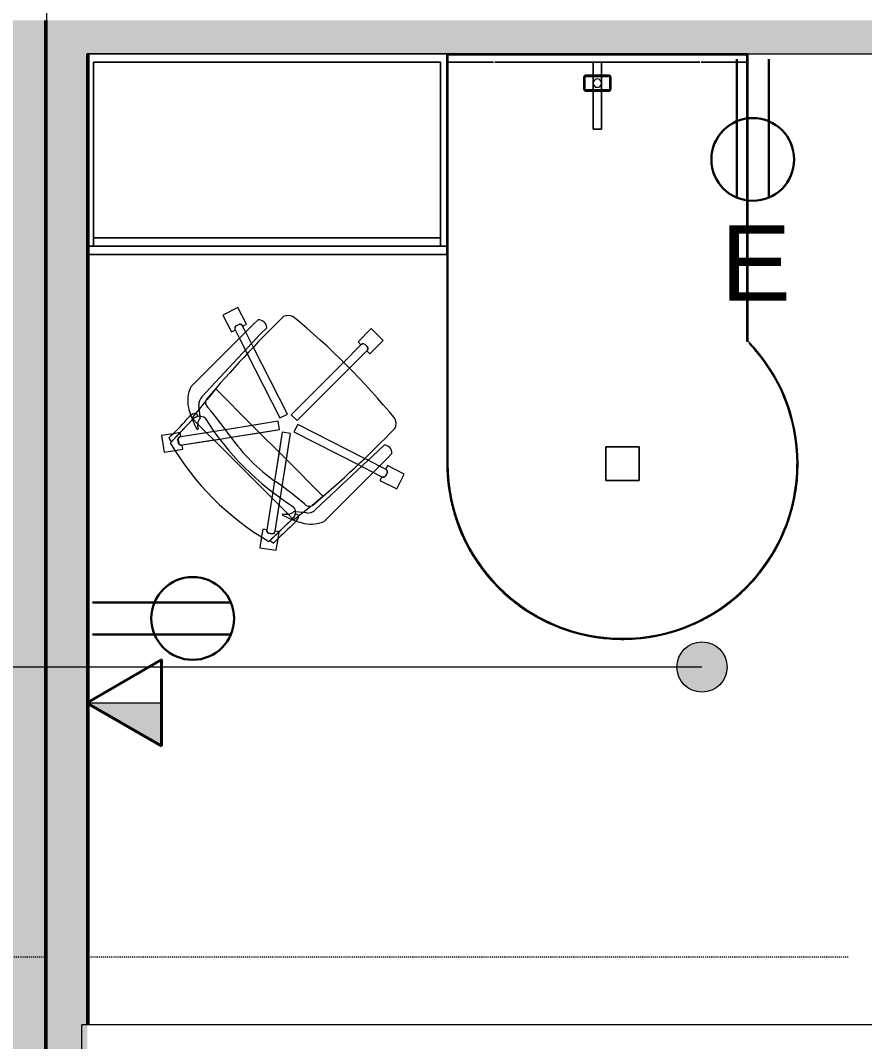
# Model space of a CAD drawing. Header units: inches. Extents: x 416 to 2283, y -56 to 1824.
# Drawn here: x 1642.8 to 1743.8, y 471.9 to 594 of the extents above; entities that cross this region are included whole.
import ezdxf

# ---------------------------------------------------------------- set-up
doc = ezdxf.new("R2010")
doc.units = ezdxf.units.IN
doc.header["$MEASUREMENT"] = 0
doc.linetypes.add('Dash 1_8_', pattern=[0.25, 0.125, -0.125])
for name, color, linetype, lineweight in [('A-ANNO-NOTE', 131, 'Continuous', 13), ('A-AREA-IDEN', 2, 'Continuous', 9), ('A-DETL-GENF', 92, 'Continuous', 9), ('A-DETL-THIN', 151, 'Continuous', 9), ('A-WALL', 113, 'Continuous', 9), ('A-WALL-PATT', 111, 'Continuous', 13), ('I-FURN', 30, 'Continuous', 9), ('I-FURN-PNLS', 30, 'Continuous', 9), ('I-WALL', 2, 'Continuous', 13), ('Orbis - Background_dwg', 8, 'Continuous', 9), ('Orbis_AR$0$A-Wall-Exst', 7, 'Continuous', 9)]:
    doc.layers.add(name, color=color, linetype=linetype, lineweight=lineweight)
doc.styles.add('Swis721 Lt BT', font='swissl.ttf', dxfattribs={"height": 9})

# ---------------------------------------------------------------- blocks, each defined once
blk = doc.blocks.new('Zira Wksta 12 - Type 1-7422100-Level XX  POWER _ SIGNAL')
at = {"layer": 'I-FURN', "linetype": 'Dash 1_8_'}
for p, q in [((-108, 83.87), (-108, 114)), ((-108, -12), (-108, 79))]:
    blk.add_line(p, q, dxfattribs=at)
at = {"layer": 'I-FURN'}
for p, q in [((-45.63, 70.11), (-47.61, 69.8)), ((-45.63, 70.11), (-47.61, 69.8)), ((-47.61, 69.8), (-47.4, 68.47)), ((-47.61, 69.8), (-47.4, 68.47)), ((-45.42, 68.73), (-45.63, 70.11)), ((-45.42, 68.73), (-45.63, 70.11)), ((-47.4, 68.47), (-47.26, 67.58)), ((-47.4, 68.47), (-47.26, 67.58)), ((-43.65, 66.33), (-46.5, 69.06)), ((-46.39, 68.96), (-43.65, 66.33)), ((-45.28, 67.89), (-45.42, 68.73)), ((-45.28, 67.89), (-45.42, 68.73)), ((-47.26, 67.58), (-46.78, 67.65)), ((-47.26, 67.58), (-46.78, 67.65)), ((-46.76, 67.66), (-46.16, 63.85)), ((-46.76, 67.66), (-46.05, 63.13)), ((-46.58, 68.07), (-46.08, 68.15)), ((-46.58, 68.07), (-46.08, 68.15)), ((-46.08, 68.14), (-46.57, 68.06)), ((-46.08, 68.14), (-46.57, 68.06)), ((-45.29, 64.73), (-45.78, 67.81)), ((-45.14, 63.78), (-45.78, 67.81)), ((-45.76, 67.81), (-45.28, 67.89)), ((-45.76, 67.81), (-45.28, 67.89)), ((-43.69, 66.33), (-44.22, 65.8)), ((-43.57, 66.44), (-43.63, 66.39)), ((-43.41, 66.37), (-43.54, 66.47)), ((-43.17, 66.17), (-43.4, 66.36)), ((-43.01, 66.04), (-43.17, 66.17)), ((-42.47, 65.6), (-42.97, 66.01)), ((-32.37, 59.15), (-39.82, 66.6)), ((-45.29, 64.73), (-46.16, 63.85)), ((-44.22, 65.8), (-45.29, 64.73)), ((-45.14, 63.78), (-45.29, 64.73)), ((-44.91, 65.86), (-44.83, 65.75)), ((-43.5, 65.5), (-43.34, 65.51)), ((-43.34, 65.75), (-42.98, 65.92)), ((-43.34, 65.51), (-41.99, 65.66)), ((-41.5, 64.82), (-42.47, 65.6)), ((-41.44, 64.77), (-41.5, 64.82)), ((-41, 65.29), (-33.45, 58.24)), ((-46.16, 63.85), (-53.09, 56.92)), ((-46.16, 63.85), (-46.05, 63.13)), ((-44.93, 62.47), (-45.14, 63.78)), ((-44.93, 62.47), (-45.14, 63.78)), ((-44.42, 59.27), (-40.05, 63.64)), ((-40.11, 63.69), (-41.36, 64.7)), ((-40.05, 63.64), (-40.11, 63.69)), ((-46.05, 63.13), (-45.84, 61.8)), ((-46.05, 63.13), (-45.84, 61.8)), ((-44.42, 59.27), (-44.93, 62.47)), ((-43.93, 56.16), (-44.93, 62.47)), ((-31.23, 62.77), (-33.24, 61.75)), ((-31.23, 62.77), (-33.24, 61.75)), ((-30.32, 60.99), (-31.23, 62.77)), ((-30.32, 60.99), (-31.23, 62.77)), ((-45.84, 61.8), (-45.3, 58.39)), ((-45.84, 61.8), (-44.92, 56)), ((-33.01, 61.31), (-34.02, 60.79)), ((-33.01, 61.31), (-34.02, 60.79)), ((-33.24, 61.75), (-33.02, 61.32)), ((-33.24, 61.75), (-33.02, 61.32)), ((-32.56, 61.27), (-32.32, 60.81)), ((-32.56, 61.27), (-32.32, 60.81)), ((-32.34, 60.81), (-32.56, 61.25)), ((-32.34, 60.81), (-32.56, 61.25)), ((-35.85, 59.86), (-43.52, 55.95)), ((-35.85, 59.86), (-43.52, 55.95)), ((-35.42, 60.08), (-35.85, 59.86)), ((-35.42, 60.08), (-35.85, 59.86)), ((-34.02, 60.79), (-35.42, 60.08)), ((-34.02, 60.79), (-35.42, 60.08)), ((-34.64, 59.35), (-33.27, 60.05)), ((-34.64, 59.35), (-33.27, 60.05)), ((-33.27, 60.05), (-32.56, 60.42)), ((-33.27, 60.05), (-32.56, 60.42)), ((-32.55, 60.4), (-32.33, 59.97)), ((-32.55, 60.4), (-32.33, 59.97)), ((-32.33, 59.97), (-30.32, 60.99)), ((-32.33, 59.97), (-30.32, 60.99)), ((-45.3, 58.39), (-44.42, 59.27)), ((-43.93, 56.16), (-44.42, 59.27)), ((-43.07, 55.06), (-35.09, 59.12)), ((-43.07, 55.06), (-35.09, 59.12)), ((-35.09, 59.12), (-34.64, 59.35)), ((-35.09, 59.12), (-34.64, 59.35)), ((-31.8, 58.54), (-32.37, 59.15)), ((-59.04, 58.37), (-59.35, 56.4)), ((-59.04, 58.37), (-59.35, 56.4)), ((-57.71, 58.16), (-59.04, 58.37)), ((-57.71, 58.16), (-59.04, 58.37)), ((-56.82, 58.02), (-57.71, 58.16)), ((-56.82, 58.02), (-57.71, 58.16)), ((-56.89, 57.54), (-56.82, 58.02)), ((-56.89, 57.54), (-56.82, 58.02)), ((-53.09, 56.92), (-56.89, 57.52)), ((-52.37, 56.81), (-56.89, 57.52)), ((-47.59, 56.09), (-45.33, 58.35)), ((-45.3, 58.39), (-44.92, 56)), ((-33.45, 58.24), (-32.74, 57.53)), ((-59.35, 56.4), (-57.97, 56.18)), ((-59.35, 56.4), (-57.97, 56.18)), ((-58.3, 57.26), (-55.56, 54.41)), ((-55.56, 54.41), (-58.19, 57.16)), ((-57.97, 56.18), (-57.13, 56.04)), ((-57.97, 56.18), (-57.13, 56.04)), ((-57.39, 56.84), (-57.31, 57.35)), ((-57.39, 56.84), (-57.31, 57.35)), ((-57.3, 57.34), (-57.38, 56.84)), ((-57.3, 57.34), (-57.38, 56.84)), ((-57.13, 56.04), (-57.05, 56.52)), ((-57.13, 56.04), (-57.05, 56.52)), ((-57.05, 56.54), (-53.97, 56.05)), ((-57.05, 56.54), (-53.02, 55.9)), ((-53.09, 56.92), (-53.97, 56.05)), ((-52.37, 56.81), (-53.09, 56.92)), ((-51.03, 56.6), (-52.37, 56.81)), ((-51.03, 56.6), (-52.37, 56.81)), ((-47.63, 56.06), (-51.03, 56.6)), ((-45.24, 55.68), (-51.03, 56.6)), ((-55.03, 54.98), (-55.57, 54.45)), ((-54.99, 55.59), (-55.1, 55.67)), ((-53.97, 56.05), (-55.03, 54.98)), ((-53.97, 56.05), (-53.02, 55.9)), ((-53.02, 55.9), (-51.71, 55.69)), ((-53.02, 55.9), (-51.71, 55.69)), ((-52.88, 50.81), (-48.5, 55.18)), ((-51.71, 55.69), (-48.5, 55.18)), ((-51.71, 55.69), (-45.4, 54.69)), ((-48.5, 55.18), (-47.63, 56.06)), ((-48.5, 55.18), (-45.4, 54.69)), ((-45.24, 55.68), (-47.63, 56.06)), ((-45.4, 54.69), (-45.24, 55.68)), ((-45.4, 54.69), (-45.24, 55.68)), ((-44.92, 56), (-43.93, 56.16)), ((-44.92, 56), (-43.93, 56.16)), ((-43.52, 55.95), (-43.07, 55.06)), ((-43.52, 55.95), (-43.07, 55.06)), ((-55.71, 54.31), (-55.6, 54.17)), ((-55.63, 54.39), (-55.68, 54.33)), ((-55.6, 54.17), (-55.28, 53.77)), ((-55.25, 53.73), (-54.84, 53.23)), ((-55.16, 53.74), (-54.99, 54.11)), ((-54.89, 52.75), (-54.75, 54.1)), ((-54.75, 54.1), (-54.73, 54.26)), ((-45.19, 54.28), (-49.1, 46.61)), ((-45.19, 54.28), (-49.1, 46.61)), ((-48.36, 45.86), (-44.3, 53.83)), ((-48.36, 45.86), (-44.3, 53.83)), ((-44.3, 53.83), (-45.19, 54.28)), ((-44.3, 53.83), (-45.19, 54.28)), ((-43.14, 54.61), (-43.85, 53.9)), ((-43.14, 54.61), (-43.85, 53.9)), ((-43.85, 53.9), (-37.6, 47.66)), ((-43.85, 53.9), (-37.6, 47.66)), ((-36.9, 48.37), (-43.14, 54.61)), ((-36.9, 48.37), (-43.14, 54.61)), ((-54.84, 53.23), (-54.06, 52.26)), ((-47.47, 44.21), (-54.53, 51.76)), ((-54.06, 52.26), (-54.01, 52.21)), ((-53.94, 52.12), (-52.93, 50.87)), ((-55.84, 50.59), (-48.39, 43.13)), ((-52.93, 50.87), (-52.88, 50.81)), ((-37.6, 47.66), (-35.5, 45.56)), ((-37.6, 47.66), (-35.5, 45.56)), ((-34.8, 46.27), (-36.9, 48.37)), ((-34.8, 46.27), (-36.9, 48.37)), ((-49.1, 46.61), (-49.32, 46.18)), ((-49.1, 46.61), (-49.32, 46.18)), ((-34.44, 46.62), (-34.79, 46.28)), ((-34.44, 46.62), (-34.79, 46.28)), ((-32.85, 45.03), (-34.44, 46.62)), ((-32.85, 45.03), (-34.44, 46.62)), ((-49.32, 46.18), (-50.03, 44.78)), ((-49.32, 46.18), (-50.03, 44.78)), ((-49.29, 44.04), (-48.59, 45.4)), ((-49.29, 44.04), (-48.59, 45.4)), ((-48.59, 45.4), (-48.36, 45.86)), ((-48.59, 45.4), (-48.36, 45.86)), ((-35.52, 45.55), (-35.86, 45.21)), ((-35.52, 45.55), (-35.86, 45.21)), ((-35.86, 45.21), (-34.27, 43.61)), ((-35.86, 45.21), (-34.27, 43.61)), ((-35.06, 45.47), (-34.71, 45.82)), ((-34.7, 45.82), (-35.06, 45.46)), ((-35.06, 45.47), (-34.71, 45.82)), ((-34.7, 45.82), (-35.06, 45.46)), ((-50.99, 44), (-52.01, 41.99)), ((-50.99, 44), (-52.01, 41.99)), ((-50.56, 43.78), (-50.99, 44)), ((-50.56, 43.78), (-50.99, 44)), ((-50.03, 44.78), (-50.55, 43.77)), ((-50.03, 44.78), (-50.55, 43.77)), ((-49.65, 43.32), (-49.29, 44.04)), ((-49.65, 43.32), (-49.29, 44.04)), ((-46.77, 43.5), (-47.47, 44.21)), ((-34.27, 43.61), (-32.85, 45.03)), ((-34.27, 43.61), (-32.85, 45.03)), ((-50.05, 43.09), (-50.5, 43.32)), ((-50.05, 43.09), (-50.5, 43.32)), ((-50.49, 43.32), (-50.05, 43.1)), ((-50.49, 43.32), (-50.05, 43.1)), ((-50.23, 41.09), (-49.21, 43.09)), ((-50.23, 41.09), (-49.21, 43.09)), ((-49.21, 43.09), (-49.64, 43.31)), ((-49.21, 43.09), (-49.64, 43.31)), ((-48.39, 43.13), (-47.78, 42.56)), ((-52.01, 41.99), (-50.23, 41.09)), ((-52.01, 41.99), (-50.23, 41.09)), ((-51, 17), (-51, 13)), ((-47, 17), (-51, 17)), ((-51, 17), (-47, 17)), ((-51, 13), (-51, 17)), ((-47, 13), (-47, 17)), ((-47, 17), (-47, 13)), ((-51, 13), (-47, 13)), ((-47, 13), (-51, 13))]:
    blk.add_line(p, q, dxfattribs=at)
for centre, radius, start, end in [((-29.91, 40.67), 32.89, 120.3075, 149.696), ((-29.6, 40.36), 33.17, 119.4478, 120.4234), ((-25.85, 87.61), 27.2, 222.4882, 229.0143), ((-46.38, 67.72), 0.407, 120.1651, 189.8349), ((-46.38, 67.72), 0.407, 175.9009, 189.8349), ((-46.38, 67.72), 0.407, 161.967, 175.9009), ((-46.36, 67.72), 0.406, 121.6199, 189), ((-46.38, 67.72), 0.407, 148.033, 161.967), ((-46.36, 67.72), 0.406, 162.0479, 189), ((-46.36, 67.72), 0.406, 121.6199, 162.0479), ((-46.38, 67.72), 0.407, 134.0991, 148.033), ((-46.38, 67.72), 0.407, 120.1651, 134.0991), ((-46.16, 67.76), 0.407, 8.1651, 77.8349), ((-46.16, 67.76), 0.407, 49.967, 77.8349), ((-46.18, 67.75), 0.406, 62.9041, 76.3801), ((-46.18, 67.75), 0.406, 9, 76.3801), ((-46.18, 67.75), 0.406, 9, 62.9041), ((-46.16, 67.76), 0.407, 36.033, 49.967), ((-46.16, 67.76), 0.407, 22.0991, 36.033), ((-46.16, 67.76), 0.407, 8.1651, 22.0991), ((-40.11, 57.53), 9.61, 112.2631, 119.9334), ((-40.11, 57.53), 9.61, 111.6393, 112.073), ((-46.14, 64.26), 3.74, 35.0936, 49.0143), ((-44.38, 65.56), 1.05, 10.2002, 46.1786), ((-44.38, 65.56), 1.05, 320.9554, 46.1786), ((-40.11, 57.53), 9.61, 108.9964, 111.4906), ((-40.11, 57.53), 9.61, 103.0478, 108.9964), ((-43.58, 66.05), 0.613, 347.5427, 35.0936), ((-41.46, 63.36), 3.63, 63.1789, 103.0478), ((-25.52, 36.28), 33.83, 122.2285, 147.7715), ((-44.4, 64.43), 1.38, 79.0187, 107.9497), ((-44.4, 64.43), 1.38, 50.0878, 77.4248), ((-41.68, 64.09), 0.763, 59.2338, 140.7662), ((-41.94, 64.27), 1.39, 47.8013, 92.1078), ((-140.95, -52.03), 153.52, 44.4749, 49.5213), ((-70.25, 97.02), 42.84, 304.9767, 310.7699), ((-32.97, 43.73), 22.19, 124.9767, 145.0233), ((-32.83, 60.96), 0.407, 48.1651, 117.8349), ((-32.83, 60.96), 0.407, 48.1651, 117.8349), ((-32.83, 60.95), 0.406, 90.0479, 117), ((-32.83, 60.95), 0.406, 49.6199, 117), ((-32.83, 60.95), 0.406, 49.6199, 90.0479), ((-32.74, 60.78), 0.406, 297, 4.3801), ((-32.74, 60.78), 0.406, 297, 310.476), ((-32.73, 60.77), 0.407, 296.1651, 5.8349), ((-32.73, 60.77), 0.407, 296.1651, 5.8349), ((-32.74, 60.78), 0.406, 310.476, 350.9041), ((-32.74, 60.78), 0.406, 350.9041, 4.3801), ((-56.96, 57.14), 0.407, 80.1651, 149.8349), ((-56.96, 57.14), 0.407, 80.1651, 149.8349), ((-56.96, 57.12), 0.406, 81, 148.3801), ((-56.96, 57.12), 0.406, 107.9521, 148.3801), ((-56.96, 57.12), 0.406, 98.445, 107.9521), ((-56.96, 57.12), 0.406, 94.476, 98.445), ((-56.96, 57.12), 0.406, 81, 94.476), ((-32.76, 58.49), 0.956, 270.8901, 3.1099), ((-29.6, 40.36), 33.17, 149.5766, 150.5522), ((-76.85, 36.61), 27.2, 40.9857, 47.5118), ((-56.99, 56.92), 0.407, 192.1651, 261.8349), ((-56.99, 56.92), 0.407, 192.1651, 261.8349), ((-56.99, 56.94), 0.406, 193.6199, 261), ((-56.99, 56.94), 0.406, 193.6199, 261), ((-86.25, 81.01), 42.84, 319.2301, 325.0233), ((-46.77, 50.88), 9.61, 150.0666, 157.7369), ((-53.67, 55.17), 1.38, 162.0503, 190.9813), ((-32.59, 54.97), 1.31, 335.0433, 24.9567), ((-53.49, 56.9), 3.74, 220.9857, 234.9064), ((-46.77, 50.88), 9.61, 161.0036, 166.9522), ((-46.77, 50.88), 9.61, 158.5094, 161.0036), ((-46.77, 50.88), 9.61, 157.927, 158.3607), ((-55.29, 54.34), 0.613, 234.9064, 282.4573), ((-54.8, 55.14), 1.05, 223.8214, 259.7998), ((-54.8, 55.14), 1.05, 223.8214, 309.0446), ((-53.67, 55.17), 1.38, 192.5752, 219.9122), ((-97.29, 108.06), 84.96, 309.1475, 320.8525), ((-52.6, 52.23), 3.63, 166.9522, 206.8211), ((-53.51, 52.7), 1.39, 177.8922, 222.1987), ((-53.33, 52.44), 0.763, 129.2338, 210.7662), ((62.79, 151.71), 153.52, 220.4787, 225.5251), ((-35.22, 45.83), 0.407, 224.1651, 265.967), ((-35.22, 45.83), 0.407, 224.1651, 293.8349), ((-35.22, 45.85), 0.406, 225, 238.476), ((-35.22, 45.85), 0.406, 225, 292.3801), ((-35.22, 45.85), 0.406, 238.476, 278.9041), ((-35.22, 45.83), 0.407, 265.967, 293.8349), ((-35.22, 45.85), 0.406, 278.9041, 292.3801), ((-35.08, 45.98), 0.406, 31.524, 45), ((-35.08, 45.98), 0.406, 337.6199, 45), ((-35.07, 45.99), 0.407, 336.1651, 45.8349), ((-35.07, 45.99), 0.407, 336.1651, 45.8349), ((-35.08, 45.98), 0.406, 351.0959, 31.524), ((-35.08, 45.98), 0.406, 337.6199, 351.0959), ((-50.2, 43.59), 0.407, 152.1651, 221.8349), ((-50.2, 43.59), 0.407, 152.1651, 221.8349), ((-50.18, 43.59), 0.406, 153, 220.3801), ((-50.18, 43.59), 0.406, 166.476, 206.9041), ((-50.18, 43.59), 0.406, 153, 166.476), ((-50.18, 43.59), 0.406, 206.9041, 220.3801), ((-50.02, 43.5), 0.406, 265.6199, 333), ((-50, 43.49), 0.407, 264.1651, 333.8349), ((-50, 43.49), 0.407, 264.1651, 333.8349), ((-50.02, 43.5), 0.406, 265.6199, 319.524), ((-50.02, 43.5), 0.406, 319.524, 333), ((-47.72, 43.52), 0.956, 266.8901, 359.1099), ((-44.21, 43.36), 1.31, 245.0433, 294.9567)]:
    blk.add_arc(centre, radius, start, end, dxfattribs=at)
at = {"layer": 'I-FURN-PNLS'}
for p, q in [((-24, 36), (-24, 79)), ((-24, 79), (-24, 36)), ((-24, 36), (-24, 79)), ((-24, 79), (-24, 36)), ((-24, 36), (-24, 79)), ((-23, 78.25), (-23, 79)), ((-23, 79), (-23, 78.25)), ((-23, 79), (-23, 78.25)), ((-23, 78.25), (-23, 79)), ((-23, 36.75), (-23, 78.25)), ((-23, 78.25), (-23, 36.75)), ((-22, 78.25), (-23, 78.25)), ((-22, 78.25), (-23, 78.25)), ((-1, 78.25), (-23, 78.25)), ((-23, 78.25), (-23, 36.75)), ((-23, 36.75), (-23, 78.25)), ((-23, 78.25), (-1, 78.25)), ((-23, 36.75), (-23, 78.25)), ((-23, 78.25), (-23, 36.75)), ((-23, 78.25), (-1, 78.25)), ((-1, 78.25), (-23, 78.25)), ((-22, 36.75), (-22, 78.25)), ((-22, 78.25), (-22, 36.75)), ((-1, 78.25), (-22, 78.25)), ((-1, 78.25), (-22, 78.25)), ((-22, 36.75), (-22, 78.25)), ((-22, 78.25), (-22, 36.75)), ((-1, 36.75), (-1, 78.25)), ((-1, 78.25), (-1, 36.75)), ((-1, 36.75), (-1, 78.25)), ((-1, 78.25), (-1, 36.75)), ((-1, 78.25), (-1, 36.75)), ((-1, 36.75), (-1, 78.25)), ((0, 79), (0, 36)), ((0, 36), (0, 79)), ((0, 79), (0, 36)), ((0, 48.77), (0, 36)), ((0, 36), (0, 48.77)), ((-23, 36.75), (-22, 36.75)), ((-22, 36.75), (-23, 36.75)), ((-23, 36.75), (-1, 36.75)), ((-1, 36.75), (-23, 36.75)), ((-23, 36), (-23, 36.75)), ((-23, 36.75), (-23, 36)), ((-1, 36.75), (-23, 36.75)), ((-23, 36.75), (-23, 36)), ((-23, 36), (-23, 36.75)), ((-23, 36.75), (-1, 36.75)), ((-22, 36.75), (-1, 36.75)), ((-1, 36.75), (-22, 36.75)), ((0, 36), (-49, 36)), ((0, 36), (-49, 36)), ((0, 36), (-49, 36)), ((-24, 36), (-49, 36)), ((-49, 35.87), (-0.13, 35.87)), ((-0.13, 35.87), (-49, 35.87)), ((-0.13, 35.87), (-49, 35.87)), ((-49, 35.87), (-0.13, 35.87)), ((0, 36), (-24, 36)), ((-24, 36), (0, 36)), ((0, 36), (-24, 36)), ((-24, 36), (-23, 36)), ((-23, 36), (-24, 36)), ((0, 36), (-24, 36)), ((-23, 36), (0, 36)), ((-1, 36), (-23, 36)), ((0, 36), (-1, 36)), ((-1, 36), (-1, 35.88)), ((0, 36), (-1, 36)), ((-1, 36), (0, 36)), ((-1, 35.88), (-1, 36)), ((-1, 35.87), (-1, 32.44)), ((-1, 32.44), (-1, 35.87)), ((-0.13, 35.87), (-0.13, 0.12)), ((-0.13, 0.12), (-0.13, 35.87)), ((-0.13, 0.12), (-0.13, 35.87)), ((-0.13, 35.87), (-0.13, 0.12)), ((0, 0), (0, 36)), ((0, 36), (0, 0)), ((0, 0), (0, 36)), ((0, 36), (0, 0)), ((-1, 32.4), (-1, 30.42)), ((-1, 30.42), (-1, 32.4)), ((-1, 30.26), (-1, 5.74)), ((-1, 18.5), (-1, 30.26)), ((-2.75, 19.62), (-4.25, 19.62)), ((-4.25, 19.62), (-2.75, 19.62)), ((-9, 18.5), (-9, 17.5)), ((-5.79, 18.5), (-9, 18.5)), ((-9, 18.5), (-5.79, 18.5)), ((-9, 17.5), (-9, 18.5)), ((-4.44, 18.5), (-5.77, 18.5)), ((-5.77, 18.5), (-4.44, 18.5)), ((-4.44, 19.44), (-4.44, 16.56)), ((-4.44, 16.56), (-4.44, 19.44)), ((-4.31, 18.5), (-4.44, 18.5)), ((-4.44, 18.5), (-4.31, 18.5)), ((-4.31, 19.44), (-4.31, 19.29)), ((-4.31, 19.29), (-4.31, 19.44)), ((-4.31, 19.25), (-4.31, 16.75)), ((-4.31, 16.75), (-4.31, 19.25)), ((-4.15, 18.5), (-4.31, 18.5)), ((-4.31, 18.5), (-4.15, 18.5)), ((-4.18, 19.5), (-4.25, 19.5)), ((-4.25, 19.5), (-4.18, 19.5)), ((-2.83, 19.5), (-4.17, 19.5)), ((-4.17, 19.5), (-2.83, 19.5)), ((-3.64, 18.5), (-4.11, 18.5)), ((-4.11, 18.5), (-3.64, 18.5)), ((-3.36, 18.5), (-3.64, 18.5)), ((-3.64, 18.5), (-3.36, 18.5)), ((-2.89, 18.5), (-3.36, 18.5)), ((-3.36, 18.5), (-2.89, 18.5)), ((-2.69, 18.5), (-2.85, 18.5)), ((-2.85, 18.5), (-2.69, 18.5)), ((-2.75, 19.5), (-2.82, 19.5)), ((-2.82, 19.5), (-2.75, 19.5)), ((-2.69, 19.29), (-2.69, 19.44)), ((-2.69, 19.44), (-2.69, 19.29)), ((-2.69, 16.75), (-2.69, 19.25)), ((-2.69, 19.25), (-2.69, 16.75)), ((-2.56, 18.5), (-2.69, 18.5)), ((-2.69, 18.5), (-2.56, 18.5)), ((-2.56, 16.56), (-2.56, 19.44)), ((-2.56, 19.44), (-2.56, 16.56)), ((-1, 18.5), (-2.56, 18.5)), ((-2.56, 18.5), (-1, 18.5)), ((-1, 17.5), (-1, 18.5)), ((-1, 18.5), (-1, 17.5)), ((-1, 17.5), (-1, 18.5)), ((-9, 17.5), (-7.35, 17.5)), ((-7.35, 17.5), (-9, 17.5)), ((-7.33, 17.5), (-4.44, 17.5)), ((-4.44, 17.5), (-7.33, 17.5)), ((-4.44, 17.5), (-4.31, 17.5)), ((-4.31, 17.5), (-4.44, 17.5)), ((-4.31, 17.5), (-4.15, 17.5)), ((-4.15, 17.5), (-4.31, 17.5)), ((-4.11, 17.5), (-3.64, 17.5)), ((-3.64, 17.5), (-4.11, 17.5)), ((-3.64, 17.5), (-3.36, 17.5)), ((-3.36, 17.5), (-3.64, 17.5)), ((-3.36, 17.5), (-2.89, 17.5)), ((-2.89, 17.5), (-3.36, 17.5)), ((-2.85, 17.5), (-2.69, 17.5)), ((-2.69, 17.5), (-2.85, 17.5)), ((-2.69, 17.5), (-2.56, 17.5)), ((-2.56, 17.5), (-2.69, 17.5)), ((-2.56, 17.5), (-1, 17.5)), ((-1, 17.5), (-2.56, 17.5)), ((-1, 5.74), (-1, 17.5)), ((-4.31, 16.71), (-4.31, 16.56)), ((-4.31, 16.56), (-4.31, 16.71)), ((-4.25, 16.5), (-4.18, 16.5)), ((-4.18, 16.5), (-4.25, 16.5)), ((-4.25, 16.37), (-2.75, 16.37)), ((-2.75, 16.37), (-4.25, 16.37)), ((-4.17, 16.5), (-2.83, 16.5)), ((-2.83, 16.5), (-4.17, 16.5)), ((-2.82, 16.5), (-2.75, 16.5)), ((-2.75, 16.5), (-2.82, 16.5)), ((-2.69, 16.56), (-2.69, 16.71)), ((-2.69, 16.71), (-2.69, 16.56)), ((-1, 5.58), (-1, 3.6)), ((-1, 3.6), (-1, 5.58)), ((-1, 3.57), (-1, 0.12)), ((-1, 0.12), (-1, 3.57)), ((-34.35, 0.12), (-34.37, 0.11)), ((-34.37, 0.11), (-34.35, 0.12)), ((-34.37, 0.11), (-34.35, 0.12)), ((-34.35, 0.12), (-34.37, 0.11)), ((-0.13, 0.12), (-34.35, 0.12)), ((-34.35, 0.12), (-0.13, 0.12)), ((-34.35, 0.12), (-0.13, 0.12)), ((-0.13, 0.12), (-34.35, 0.12)), ((-1, 0.12), (-1, 0)), ((-1, 0), (-1, 0.12)), ((-34.3, 0), (0, 0)), ((-34.3, 0), (0, 0)), ((-34.3, 0), (0, 0)), ((0, 0), (-34.3, 0)), ((-1, 0), (0, 0)), ((0, 0), (-1, 0))]:
    blk.add_line(p, q, dxfattribs=at)
for centre, radius, start, end in [((-49, 15), 21, 90, 270), ((-49, 15), 21, 90, 270), ((-49, 15), 20.87, 90, 180), ((-49, 15), 20.87, 90, 180), ((-49, 15), 20.87, 90, 180), ((-49, 15), 21, 101.1684, 106.7644), ((-49, 15), 21, 101.1684, 106.7644), ((-49, 15), 20.87, 98.1818, 106.3636), ((-49, 15), 21, 98.382, 101.1684), ((-49, 15), 21, 98.382, 101.1684), ((-49, 15), 21, 90, 98.382), ((-49, 15), 21, 90, 98.382), ((-49, 15), 20.87, 90, 98.1818), ((-49, 15), 20.87, 106.3636, 171.8182), ((-49, 15), 21, 110.1031, 115.1473), ((-49, 15), 21, 110.1031, 115.1473), ((-49, 15), 21, 106.7644, 110.1031), ((-49, 15), 21, 106.7644, 110.1031), ((-49, 15), 21, 118.7187, 123.5308), ((-49, 15), 21, 118.7187, 123.5308), ((-49, 15), 21, 115.1473, 118.7187), ((-49, 15), 21, 115.1473, 118.7187), ((-49, 15), 21, 123.5308, 127.228), ((-49, 15), 21, 123.5308, 127.228), ((-49, 15), 21, 131.915, 135.6889), ((-49, 15), 21, 131.915, 135.6889), ((-49, 15), 21, 127.228, 131.915), ((-49, 15), 21, 127.228, 131.915), ((-49, 15), 21, 135.6889, 140.3), ((-49, 15), 21, 135.6889, 140.3), ((-49, 15), 21, 140.3, 144.1238), ((-49, 15), 21, 140.3, 144.1238), ((-49, 15), 21, 144.1238, 148.6861), ((-49, 15), 21, 144.1238, 148.6861), ((-49, 15), 21, 148.6861, 152.5432), ((-49, 15), 21, 148.6861, 152.5432), ((-49, 15), 21, 152.5432, 157.0735), ((-49, 15), 21, 152.5432, 157.0735), ((-49, 15), 21, 157.0735, 160.9524), ((-49, 15), 21, 157.0735, 160.9524), ((-49, 15), 21, 160.9524, 165.4626), ((-49, 15), 21, 160.9524, 165.4626), ((-49, 15), 21, 165.4626, 169.3548), ((-49, 15), 21, 165.4626, 169.3548), ((-4.25, 19.44), 0.187, 90, 180), ((-4.25, 19.44), 0.187, 90, 165), ((-2.75, 19.44), 0.188, 360, 90), ((-2.75, 19.44), 0.187, 15, 90), ((-49, 15), 21, 169.3548, 173.8538), ((-49, 15), 21, 169.3548, 173.8538), ((-4.25, 19.44), 0.187, 165, 180), ((-4.25, 19.44), 0.0625, 90, 180), ((-4.25, 19.44), 0.0625, 90, 180), ((-3.5, 18), 0.5, 90, 270), ((-3.5, 18), 0.5, 90, 270), ((-3.5, 18), 0.5, 270, 90), ((-3.5, 18), 0.5, 45, 90), ((-3.5, 18), 0.5, 30, 45), ((-2.75, 19.44), 0.0625, 360, 90), ((-2.75, 19.44), 0.0625, 0, 90), ((-2.75, 19.44), 0.187, 0, 15), ((-49, 15), 21, 173.8538, 177.7523), ((-49, 15), 21, 173.8538, 177.7523), ((-49, 15), 20.87, 171.8182, 180), ((-3.5, 18), 0.5, 270, 315), ((-3.5, 18), 0.5, 315, 15), ((-3.5, 18), 0.5, 15, 30), ((-4.25, 16.56), 0.187, 180, 270), ((-4.25, 16.56), 0.188, 180, 195), ((-4.25, 16.56), 0.187, 195, 270), ((-4.25, 16.56), 0.0625, 180, 270), ((-4.25, 16.56), 0.0625, 180, 225), ((-4.25, 16.56), 0.0625, 225, 270), ((-2.75, 16.56), 0.187, 270, 0), ((-2.75, 16.56), 0.0625, 270, 0), ((-2.75, 16.56), 0.0625, 270, 315), ((-2.75, 16.56), 0.188, 270, 345), ((-2.75, 16.56), 0.0625, 315, 330), ((-2.75, 16.56), 0.0625, 330, 345), ((-2.75, 16.56), 0.0625, 345, 0), ((-2.75, 16.56), 0.187, 345, 0), ((-49, 15), 21, 177.7523, 180), ((-49, 15), 21, 177.7523, 180), ((-49, 15), 21, 180, 182.2477), ((-49, 15), 21, 180, 182.2477), ((-49, 15), 20.87, 180, 270), ((-49, 15), 20.87, 180, 270), ((-49, 15), 20.87, 180, 270), ((-49, 15), 20.87, 180, 270), ((-49, 15), 21, 182.2477, 186.1462), ((-49, 15), 21, 182.2477, 186.1462), ((-49, 15), 21, 186.1462, 190.6452), ((-49, 15), 21, 186.1462, 190.6452), ((-49, 15), 21, 190.6452, 194.5374), ((-49, 15), 21, 190.6452, 194.5374), ((-49, 15), 21, 194.5374, 199.0476), ((-49, 15), 21, 194.5374, 199.0476), ((-49, 15), 21, 199.0476, 202.9265), ((-49, 15), 21, 199.0476, 202.9265), ((-49, 15), 21, 202.9265, 207.4568), ((-49, 15), 21, 202.9265, 207.4568), ((-49, 15), 21, 207.4568, 211.3139), ((-49, 15), 21, 207.4568, 211.3139), ((-49, 15), 21, 211.3139, 215.8762), ((-49, 15), 21, 211.3139, 215.8762), ((-49, 15), 21, 215.8762, 219.7), ((-49, 15), 21, 215.8762, 219.7), ((-49, 15), 21, 219.7, 224.3111), ((-49, 15), 21, 219.7, 224.3111), ((-49, 15), 21, 224.3111, 228.085), ((-49, 15), 21, 224.3111, 228.085), ((-49, 15), 20.88, 314.2787, 314.4771), ((-49, 15), 20.88, 314.2787, 314.4771), ((-49, 15), 20.88, 314.2787, 314.4771), ((-49, 15), 20.88, 314.2787, 314.4771), ((-49, 15), 21, 228.085, 232.772), ((-49, 15), 21, 228.085, 232.772), ((-49, 15), 21, 270, 314.4153), ((-49, 15), 21, 270, 314.4153), ((-49, 15), 21, 270, 314.4153), ((-49, 15), 21, 270, 314.4153), ((-49, 15), 20.88, 270, 313.6055), ((-49, 15), 20.88, 270, 313.6055), ((-49, 15), 20.88, 270, 313.6055), ((-49, 15), 20.88, 270, 313.6055), ((-49, 15), 21, 232.772, 236.4692), ((-49, 15), 21, 232.772, 236.4692), ((-49, 15), 21, 236.4692, 241.2813), ((-49, 15), 21, 236.4692, 241.2813), ((-49, 15), 21, 241.2813, 244.8527), ((-49, 15), 21, 241.2813, 244.8527), ((-49, 15), 21, 244.8527, 249.8969), ((-49, 15), 21, 244.8527, 249.8969), ((-49, 15), 21, 249.8969, 253.2356), ((-49, 15), 21, 249.8969, 253.2356), ((-49, 15), 21, 253.2356, 258.8316), ((-49, 15), 21, 253.2356, 258.8316), ((-49, 15), 21, 258.8316, 261.618), ((-49, 15), 21, 258.8316, 261.618), ((-49, 15), 21, 261.618, 270), ((-49, 15), 21, 261.618, 270)]:
    blk.add_arc(centre, radius, start, end, dxfattribs=at)
blk = doc.blocks.new('Orbis - Background_dwg-7329766-Level XX  POWER _ SIGNAL')
at = {"layer": 'Orbis_AR$0$A-Wall-Exst'}
h = blk.add_hatch(color=256, dxfattribs=at)
h.paths.add_polyline_path([(1645.87, 56.98), (1645.98, 56.98), (1645.98, 67.98), (1645.87, 67.98), (1645.87, 62.31)], flags=0)
h.paths.add_polyline_path([(1650.86, 97.98), (1650.87, 97.98), (1650.86, 97.98)], flags=0)
h.paths.add_polyline_path([(1645.92, 97.98), (1645.98, 97.98), (1645.98, 207.29), (1645.87, 207.29), (1645.87, 97.98)], flags=0)
h.paths.add_polyline_path([(1650.86, 164.24), (1650.87, 164.32), (1650.86, 164.89)], flags=0)
h.paths.add_polyline_path([(1650.8, 239.19), (1650.87, 239.19), (1650.87, 246.16), (1650.8, 246.16)], flags=0)
h.paths.add_polyline_path([(1645.87, 239.19), (1645.92, 239.19), (1645.92, 593.98), (1645.87, 593.97), (1645.87, 246.16)], flags=0)
h.paths.add_polyline_path([(1650.86, 250.16), (1650.87, 250.16), (1650.87, 349.6), (1650.8, 349.6), (1650.8, 250.16)], flags=0)
h.paths.add_polyline_path([(1650.87, 353.6), (1650.87, 469.89), (1650.8, 469.89), (1650.8, 353.6)], flags=0)
h.paths.add_polyline_path([(1650.8, 473.89), (1650.87, 473.89), (1650.87, 589.98), (1650.8, 589.98), (1650.8, 477.59)], flags=0)
at = {"layer": 'Orbis_AR$0$A-Wall-Exst', "color": 50, "lineweight": 50}
for p, q in [((1650.87, 565.98), (1650.87, 589.98)), ((1650.87, 473.89), (1650.87, 565.98))]:
    blk.add_line(p, q, dxfattribs=at)
at = {"layer": 'Orbis_AR$0$A-Wall-Exst', "color": 50, "lineweight": 50, "flags": 128}
blk.add_lwpolyline([(1645.87, 593.98), (1645.87, 593.48), (1645.87, 350.1), (1645.87, 248.16), (1645.87, 239.19)], dxfattribs=at)

msp = doc.modelspace()

# ---------------------------------------------------------------- hatches: boundary and pattern name
at = {"layer": 'A-ANNO-NOTE', "lineweight": 9}
msp.add_hatch(color=256, dxfattribs=at).paths.add_polyline_path([(1659.66, 507.21), (1659.66, 512.37), (1650.73, 512.37)], flags=0)
at = {"layer": 'A-AREA-IDEN'}
h = msp.add_hatch(color=256, dxfattribs=at)
edge = h.paths.add_edge_path(flags=0)
edge.add_arc((1724.31, 516.67), 3, 0, 360)
at = {"layer": 'A-DETL-GENF'}
h = msp.add_hatch(color=9, dxfattribs=at)
h.paths.add_polyline_path([(1806.16, -9.77), (2180.09, -9.77), (2180.09, 282.04), (2178.37, 282.04), (2178.37, 269.98), (2160.37, 269.98), (2160.37, 281.98), (2145.5, 281.98), (2145.5, 222.1), (2148.37, 222.1), (2148.37, 48.98), (1645.98, 48.98), (1645.98, 56.98), (1645.87, 56.98), (1645.87, 67.98), (1645.98, 67.98), (1645.98, 68.19), (1645.77, 68.21), (1643.24, 68.89), (1642.84, 69.08), (1642.63, 69.12), (1642.36, 69.3), (1640.87, 69.99), (1639.47, 70.98), (1636.37, 70.98), (1636.37, 74.07), (1635.38, 75.48), (1634.68, 76.98), (1634.51, 77.24), (1634.47, 77.43), (1634.27, 77.85), (1633.6, 80.38), (1633.38, 83.07), (1633.6, 85.59), (1634.27, 88.11), (1635.38, 90.48), (1636.37, 91.9), (1636.37, 94.98), (1639.44, 94.98), (1640.87, 95.97), (1643.24, 97.08), (1645.98, 97.86), (1645.98, 97.98), (1645.87, 97.98), (1645.87, 207.29), (1645.98, 207.29), (1645.98, 208.97), (1636.37, 208.97), (1636.37, 239.19), (1645.87, 239.19), (1645.87, 593.98), (1179.62, 593.98), (1179.62, 528.98), (592.87, 528.98), (592.87, 464.97), (570.87, 464.97), (570.87, 469.97), (587.87, 469.97), (587.87, 521.97), (527.87, 521.97), (527.87, 469.97), (530.87, 469.97), (530.87, 464.97), (527.87, 464.97), (527.87, 299.85), (570.87, 299.85), (570.87, 268.97), (580.37, 268.97), (580.37, 208.97), (570.87, 208.97), (570.87, 117.73), (565.87, 117.73), (565.87, 168.98), (551.87, 168.98), (551.87, 249.98), (556.37, 249.98), (556.37, 268.97), (565.87, 268.97), (565.87, 294.85), (522.87, 294.85), (522.87, 310.85), (478.07, 310.85), (478.07, 314.85), (522.87, 314.85), (522.87, 517.98), (498.87, 517.98), (498.87, 521.97), (527.87, 521.98), (527.87, 593.97), (498.87, 593.97), (498.87, 597.97), (415.76, 597.97), (415.76, -9.77), (1750.54, -9.77)], flags=0)
h.paths.add_polyline_path([(1439.37, 58.98), (1435.75, 59.1), (1357.37, 59.1), (1357.37, 54.98), (1402.37, 54.98), (1402.37, 58.98), (1435.75, 58.98)], flags=0)
h.paths.add_polyline_path([(1354.37, 47.98), (1350.37, 47.98), (1350.37, 122.98), (1361, 122.98), (1361, 62.73), (1439.37, 62.73), (1439.37, 51.98), (1409.37, 51.98), (1409.37, 47.98), (1357.37, 47.98)], flags=0)
h.paths.add_polyline_path([(1288.37, 67.98), (1288.3, 67.99), (1285.77, 68.21), (1283.24, 68.89), (1282.84, 69.08), (1282.63, 69.12), (1282.36, 69.3), (1280.87, 69.99), (1279.47, 70.98), (1276.37, 70.98), (1276.37, 74.07), (1275.38, 75.48), (1274.68, 76.98), (1274.51, 77.24), (1274.47, 77.43), (1274.27, 77.85), (1273.6, 80.38), (1273.38, 83.07), (1273.6, 85.59), (1274.27, 88.11), (1275.38, 90.48), (1276.37, 91.9), (1276.37, 94.98), (1279.44, 94.98), (1280.87, 95.97), (1283.24, 97.08), (1285.77, 97.76), (1288.46, 97.98), (1290.97, 97.76), (1293.5, 97.08), (1295.87, 95.97), (1297.3, 94.98), (1300.37, 94.98), (1300.37, 91.9), (1301.36, 90.48), (1302.47, 88.11), (1303.14, 85.59), (1303.37, 82.97), (1303.14, 80.38), (1302.47, 77.85), (1302.27, 77.43), (1302.23, 77.24), (1302.06, 76.98), (1301.36, 75.48), (1300.37, 74.07), (1300.37, 70.98), (1297.27, 70.98), (1295.87, 69.99), (1294.38, 69.3), (1294.11, 69.12), (1293.9, 69.08), (1293.5, 68.89), (1290.97, 68.21), (1288.41, 67.98)], flags=0)
h.paths.add_polyline_path([(568.37, 67.98), (568.3, 67.99), (565.77, 68.21), (563.24, 68.89), (562.84, 69.08), (562.63, 69.12), (562.36, 69.3), (560.87, 69.99), (559.47, 70.98), (556.37, 70.98), (556.37, 74.07), (555.38, 75.48), (554.68, 76.98), (554.51, 77.24), (554.47, 77.43), (554.27, 77.85), (553.6, 80.38), (553.38, 83.07), (553.6, 85.59), (554.27, 88.11), (555.38, 90.48), (556.37, 91.9), (556.37, 94.98), (559.44, 94.98), (560.87, 95.97), (563.24, 97.08), (565.77, 97.76), (568.46, 97.98), (570.97, 97.76), (573.5, 97.08), (575.87, 95.97), (577.3, 94.98), (580.37, 94.98), (580.37, 91.9), (581.36, 90.48), (582.47, 88.11), (583.14, 85.59), (583.37, 82.97), (583.14, 80.38), (582.47, 77.85), (582.27, 77.43), (582.23, 77.24), (582.06, 76.98), (581.36, 75.48), (580.37, 74.07), (580.37, 70.98), (577.27, 70.98), (575.87, 69.99), (574.38, 69.3), (574.11, 69.12), (573.9, 69.08), (573.5, 68.89), (570.97, 68.21), (568.41, 67.98)], flags=0)
h.paths.add_polyline_path([(928.37, 67.98), (928.24, 68), (925.84, 68.21), (923.32, 68.89), (922.97, 69.05), (922.63, 69.12), (922.17, 69.42), (920.95, 69.99), (919.55, 70.98), (916.37, 70.98), (916.37, 74.18), (915.46, 75.48), (914.94, 76.59), (914.49, 77.34), (914.35, 77.85), (913.68, 80.38), (913.45, 82.58), (913.39, 83.07), (913.51, 83.68), (913.68, 85.59), (914.51, 88.72), (914.92, 89.32), (915.46, 90.48), (916.37, 91.79), (916.37, 94.98), (919.52, 94.98), (920.95, 95.97), (922.25, 96.58), (922.63, 96.83), (922.91, 96.89), (923.32, 97.08), (925.84, 97.76), (928.54, 97.98), (931.05, 97.76), (933.58, 97.08), (935.95, 95.97), (937.37, 94.98), (940.37, 94.98), (940.37, 92.01), (941.44, 90.48), (942.54, 88.11), (943.22, 85.59), (943.45, 82.98), (943.22, 80.38), (942.54, 77.85), (941.44, 75.48), (940.37, 73.96), (940.37, 70.98), (937.35, 70.98), (935.95, 69.99), (933.58, 68.89), (931.05, 68.21), (928.41, 67.98)], flags=0)
h.paths.add_polyline_path([(555.37, 172.48), (565.87, 172.48), (565.87, 208.97), (556.37, 208.97), (556.37, 246.48), (555.37, 246.48), (555.37, 200.74)], flags=0)
h.paths.add_polyline_path([(916.37, 208.97), (916.37, 209.19), (916.15, 209.19), (916.15, 239.19), (940.15, 239.19), (940.15, 238.97), (940.37, 238.97), (940.37, 208.97), (940.15, 208.97)], flags=0)
h.paths.add_polyline_path([(1276.37, 208.97), (1276.37, 239.19), (1300.37, 239.19), (1300.37, 208.97), (1288.06, 208.97)], flags=0)
h.paths.add_polyline_path([(1368.31, 449.11), (1368.31, 449.11), (1368.31, 463.86)], flags=0)
h.paths.add_polyline_path([(1327.07, 460.94), (1325.09, 461.25), (1325.44, 463.48), (1325.92, 463.4), (1325.94, 463.2), (1326.06, 463.02), (1326.12, 462.98), (1326.7, 462.93), (1326.8, 462.98), (1326.92, 463.18), (1326.94, 463.24), (1327.41, 463.14), (1327.2, 461.81)], flags=0)
h.paths.add_polyline_path([(1326.62, 462.91), (1326.06, 463.04), (1325.98, 463.15), (1325.95, 463.24), (1325.95, 463.48), (1327.78, 475.05), (1328.77, 474.89), (1326.87, 463.1), (1326.79, 463.03), (1326.62, 462.91)], flags=0)
h.paths.add_polyline_path([(1353.03, 467.68), (1353.03, 467.8), (1353.03, 470.92)], flags=0)
h.paths.add_polyline_path([(1341.47, 468.28), (1339.46, 469.3), (1339.69, 469.73), (1339.87, 469.68), (1340.08, 469.75), (1340.15, 469.8), (1340.38, 470.25), (1340.33, 470.48), (1340.21, 470.61), (1340.16, 470.67), (1340.38, 471.08), (1342.37, 470.06), (1342.19, 469.7)], flags=0)
h.paths.add_polyline_path([(1352.24, 469.36), (1352.24, 469.36), (1352.24, 469.9)], flags=0)
h.paths.add_polyline_path([(1339.87, 469.7), (1339.59, 469.8), (1329.18, 475.1), (1329.63, 475.99), (1340.22, 470.55), (1340.35, 470.36), (1340.34, 470.2), (1340.12, 469.79), (1339.97, 469.72)], flags=0)
h.paths.add_polyline_path([(1313.66, 472.68), (1313.35, 474.66), (1315.57, 475.01), (1315.65, 474.53), (1315.47, 474.46), (1315.33, 474.29), (1315.32, 474.14), (1315.43, 473.66), (1315.52, 473.57), (1315.71, 473.51), (1315.81, 473.51), (1315.88, 473.03), (1314.4, 472.8)], flags=0)
h.paths.add_polyline_path([(1315.71, 473.52), (1315.56, 473.59), (1315.39, 473.77), (1315.34, 474.24), (1315.51, 474.46), (1315.81, 474.54), (1327.3, 476.36), (1327.46, 475.37), (1315.74, 473.53)], flags=0)
h.paths.add_polyline_path([(1329.56, 476.44), (1328.85, 477.15), (1337.35, 485.59), (1337.45, 485.6), (1337.64, 485.58), (1337.99, 485.23), (1337.96, 484.86), (1337.88, 484.76), (1330.27, 477.15)], flags=0)
h.paths.add_polyline_path([(1327.51, 476.77), (1322.12, 487.37), (1322.15, 487.62), (1322.22, 487.73), (1322.65, 487.96), (1322.85, 487.91), (1322.98, 487.81), (1323.05, 487.73), (1328.4, 477.22), (1328.26, 477.15)], flags=0)
h.paths.add_polyline_path([(1369.31, 490.36), (1369.31, 490.36), (1369.31, 491.04)], flags=0)
h.paths.add_polyline_path([(1338.26, 484.43), (1337.92, 484.79), (1338.02, 484.94), (1338.03, 485.14), (1337.99, 485.24), (1337.59, 485.61), (1337.42, 485.62), (1337.24, 485.55), (1337.18, 485.51), (1336.84, 485.85), (1338.43, 487.44), (1339.85, 486.02), (1338.67, 484.85)], flags=0)
h.paths.add_polyline_path([(1321.71, 487.05), (1320.69, 489.06), (1322.47, 489.97), (1323.49, 487.96), (1323.04, 487.77), (1322.93, 487.89), (1322.75, 487.97), (1322.6, 487.94), (1322.15, 487.67), (1322.1, 487.56), (1322.11, 487.34), (1322.1, 487.26)], flags=0)
h.paths.add_polyline_path([(649.9, 593.97), (935.62, 593.98), (935.62, 598.98), (937.62, 598.98), (937.62, 740.22), (867.12, 740.22), (867.12, 647.48), (844.25, 647.48), (844.25, 623.98), (893.25, 623.98), (893.25, 598.98), (895.62, 598.98), (895.62, 593.98), (888.25, 593.98), (888.25, 612.48), (844.25, 612.48), (844.25, 593.98), (835.25, 593.98), (835.25, 598.98), (839.25, 598.98), (839.25, 647.48), (814.25, 647.48), (814.25, 652.48), (862.12, 652.48), (862.12, 745.22), (891.62, 745.22), (891.62, 840.22), (857.37, 840.22), (857.37, 845.22), (919.37, 845.22), (919.37, 947.22), (746.62, 947.22), (746.62, 845.22), (808.62, 845.22), (808.62, 706.22), (765.25, 706.22), (765.25, 598.98), (795.25, 598.98), (795.25, 593.98), (730.25, 593.98), (730.25, 598.98), (760.25, 598.98), (760.25, 706.22), (732.62, 706.22), (732.62, 711.22), (794.62, 711.22), (794.62, 840.22), (654.87, 840.22), (654.87, 774.98), (679.87, 774.98), (679.87, 769.98), (654.87, 769.98), (654.87, 674.98), (679.87, 674.98), (679.87, 652.48), (711.25, 652.48), (711.25, 647.48), (686.25, 647.48), (686.25, 598.98), (690.25, 598.98), (690.25, 593.98), (677.87, 593.98), (677.87, 598.98), (681.25, 598.98), (681.25, 647.48), (638.87, 647.48), (638.87, 627.97), (648.87, 627.97), (648.87, 598.98), (649.87, 598.98), (649.87, 593.98), (580.87, 593.98), (580.87, 599.98), (632.87, 599.98), (632.87, 807.98), (538.87, 807.97), (538.87, 599.98), (540.87, 599.98), (540.87, 593.98), (649.87, 593.97)], flags=0)
h.paths.add_polyline_path([(1209.87, 596.98), (1247.87, 596.98), (1247.87, 605.72), (1209.87, 605.72), (1209.87, 598.98)], flags=0)
h.paths.add_polyline_path([(1010.87, 596.98), (1010.87, 605.72), (972.87, 605.72), (972.87, 596.98)], flags=0)
h.paths.add_polyline_path([(528.14, 596.98), (536.87, 596.98), (536.87, 597.97), (527.87, 597.97), (527.87, 596.98)], flags=0)
h.paths.add_polyline_path([(634.87, 596.98), (648.87, 596.98), (648.87, 597.97), (634.87, 597.97)], flags=0)
h.paths.add_polyline_path([(519.37, 597.97), (522.87, 597.97), (522.87, 598.47), (519.37, 598.47)], flags=0)
h.paths.add_polyline_path([(1667.12, 598.98), (1669.37, 598.98), (1669.37, 946.98), (1553.37, 946.98), (1553.37, 951.98), (1513.37, 951.98), (1513.37, 946.98), (1506.37, 946.97), (1506.37, 916.97), (1496.37, 916.97), (1496.37, 736.97), (1506.37, 736.97), (1506.37, 706.97), (1497.62, 706.97), (1497.62, 598.98), (1636.37, 598.98), (1636.37, 626.3), (1660.37, 626.3), (1660.37, 598.98)], flags=0)
h.paths.add_polyline_path([(1283.12, 598.98), (1389.12, 598.98), (1389.12, 706.97), (1380.37, 706.97), (1380.37, 736.97), (1390.37, 736.97), (1390.37, 820.98), (1388.37, 820.98), (1388.37, 825.98), (1390.37, 825.98), (1390.37, 913.99), (1377.37, 913.99), (1377.37, 951.98), (1290.37, 951.98), (1290.37, 913.99), (1277.37, 913.99), (1277.37, 891.98), (1272.12, 891.98), (1272.12, 934.97), (1179.87, 934.97), (1179.87, 891.98), (1167.87, 891.98), (1167.87, 845.98), (1179.87, 845.98), (1179.87, 787.98), (1167.87, 787.98), (1167.87, 741.98), (1179.87, 741.98), (1179.87, 683.98), (1167.87, 683.98), (1167.87, 637.98), (1179.87, 637.98), (1179.87, 610.97), (1277.87, 610.97), (1277.87, 820.73), (1272.12, 820.73), (1272.12, 845.98), (1277.37, 845.98), (1277.37, 825.98), (1348.37, 825.98), (1348.37, 820.98), (1283.12, 820.98), (1283.12, 605.05)], flags=0)
h.paths.add_polyline_path([(1394.37, 599.23), (1492.37, 599.23), (1492.37, 701.72), (1394.37, 701.72), (1394.37, 601.9)], flags=0)
h.paths.add_polyline_path([(448.58, 601.97), (519.37, 601.97), (519.37, 631.47), (532.87, 631.47), (532.87, 794.97), (415.76, 794.97), (415.76, 601.97)], flags=0)
h.paths.add_polyline_path([(1040.87, 610.97), (1040.87, 637.98), (1052.87, 637.98), (1052.87, 683.98), (1040.87, 683.98), (1040.87, 741.98), (1052.87, 741.98), (1052.87, 787.98), (1040.87, 787.98), (1040.87, 845.98), (1052.87, 845.98), (1052.87, 891.98), (1040.87, 891.98), (1040.87, 918.98), (942.87, 918.98), (942.87, 610.97), (1010.87, 610.97)], flags=0)
h.paths.add_polyline_path([(845.73, 616.48), (888.25, 616.48), (888.25, 619.98), (844.25, 619.98), (844.25, 616.48)], flags=0)
h.paths.add_polyline_path([(638.87, 652.48), (674.87, 652.48), (674.87, 669.98), (638.87, 669.98)], flags=0)
h.paths.add_polyline_path([(650.87, 674.98), (650.87, 840.23), (639.87, 840.23), (639.87, 837.97), (648.87, 837.97), (648.87, 807.97), (638.87, 807.97), (638.87, 674.98)], flags=0)
h.paths.add_polyline_path([(1492.37, 706.97), (1492.37, 730.73), (1394.37, 730.73), (1394.37, 706.97), (1492.1, 706.97)], flags=0)
h.paths.add_polyline_path([(803.62, 711.22), (803.62, 840.22), (799.62, 840.22), (799.62, 711.22)], flags=0)
h.paths.add_polyline_path([(1490.37, 735.98), (1490.37, 945.98), (1488.37, 945.98), (1488.37, 951.98), (1448.37, 951.98), (1448.37, 945.98), (1396.37, 945.98), (1396.37, 735.98), (1460.42, 735.98)], flags=0)
h.paths.add_polyline_path([(896.62, 745.22), (898.37, 745.22), (898.37, 840.22), (896.62, 840.22), (896.62, 745.47)], flags=0)
h.paths.add_polyline_path([(903.62, 745.47), (937.62, 745.47), (937.62, 839.97), (903.62, 839.97), (903.62, 823.79)], flags=0)
h.paths.add_polyline_path([(532.87, 798.47), (532.87, 807.97), (522.87, 807.97), (522.87, 798.47), (527.87, 798.47)], flags=0)
h.paths.add_polyline_path([(415.76, 798.97), (519.37, 798.97), (519.37, 948.22), (415.76, 948.22), (415.76, 811.64)], flags=0)
h.paths.add_polyline_path([(536.87, 812.98), (634.87, 812.98), (634.87, 839.98), (536.87, 839.98), (536.87, 837.97)], flags=0)
h.paths.add_polyline_path([(531.62, 837.97), (531.62, 841.73), (522.87, 841.73), (522.87, 837.97), (527.87, 837.97)], flags=0)
h.paths.add_polyline_path([(733.62, 845.22), (742.62, 845.22), (742.62, 947.22), (733.62, 947.22), (733.62, 845.47)], flags=0)
h.paths.add_polyline_path([(923.37, 845.22), (937.62, 845.22), (937.62, 924.23), (1040.87, 924.23), (1040.87, 934.97), (1010.87, 934.97), (1010.87, 949.22), (972.87, 949.22), (972.87, 934.97), (942.87, 934.97), (942.87, 949.22), (923.37, 949.22), (923.37, 846.56)], flags=0)
h.paths.add_polyline_path([(565.87, 845.23), (644.37, 845.23), (644.37, 886.72), (680.37, 886.72), (680.37, 948.22), (677.37, 948.22), (677.37, 952.22), (815.37, 952.22), (815.37, 1012.22), (565.87, 1012.22), (565.87, 1044.97), (415.76, 1044.97), (415.76, 952.22), (552.87, 952.22), (552.87, 962.47), (583.87, 962.47), (583.87, 952.22), (637.37, 952.22), (637.37, 948.22), (583.87, 948.22), (583.87, 931.47), (552.87, 931.47), (552.87, 948.22), (523.37, 948.22), (523.37, 845.23), (553.49, 845.23)], flags=0)
h.paths.add_polyline_path([(649.62, 845.47), (673.62, 845.47), (673.62, 881.47), (649.62, 881.47), (649.62, 865.19)], flags=0)
h.paths.add_polyline_path([(678.87, 845.47), (680.37, 845.47), (680.37, 881.47), (678.87, 881.47), (678.87, 846.94)], flags=0)
h.paths.add_polyline_path([(685.62, 845.47), (728.37, 845.47), (728.37, 946.97), (685.62, 946.97), (685.62, 865.19)], flags=0)
h.paths.add_polyline_path([(1645.98, 916.97), (1636.37, 916.97), (1636.37, 946.97), (1660.37, 946.97), (1660.37, 916.97)], flags=0)
h.paths.add_polyline_path([(1277.87, 916.99), (1287.37, 916.99), (1287.37, 948.98), (1277.87, 948.98), (1277.87, 934.97), (1277.37, 934.97), (1277.37, 916.99)], flags=0)
h.paths.add_polyline_path([(1247.87, 940.23), (1247.87, 948.98), (1209.87, 948.98), (1209.87, 940.23)], flags=0)
h.paths.add_polyline_path([(1394.37, 946.99), (1394.37, 948.98), (1380.37, 948.98), (1380.37, 946.99), (1390.37, 946.99)], flags=0)
h.paths.add_polyline_path([(1150.88, 1041.22), (1150.88, 1213.6), (932.37, 1213.6), (932.37, 1120.66), (933.12, 1120.66), (933.12, 1119.16), (931.62, 1119.16), (931.62, 1118.66), (929.12, 1118.66), (929.12, 1119.16), (927.62, 1119.16), (927.62, 1120.66), (928.37, 1120.66), (928.37, 1292.47), (913.87, 1292.47), (913.87, 1327.47), (928.54, 1327.47), (928.54, 1417.98), (928.37, 1417.98), (928.37, 1432.97), (912.37, 1432.97), (912.37, 1472.97), (928.37, 1472.97), (928.37, 1478.48), (940.37, 1478.48), (940.37, 1429.98), (1152.37, 1429.98), (1152.37, 1477.98), (1145.37, 1477.98), (1145.37, 1712.98), (940.37, 1712.98), (940.37, 1700.97), (916.37, 1700.97), (916.37, 1712.98), (580.37, 1712.98), (580.37, 1700.97), (556.37, 1700.97), (556.37, 1712.98), (415.76, 1712.98), (415.76, 1298.97), (446.37, 1298.97), (446.37, 1477.73), (450.37, 1477.73), (450.37, 1298.97), (453.37, 1298.97), (453.37, 1294.97), (415.76, 1294.97), (415.76, 1048.97), (445.87, 1048.97), (445.87, 1230.97), (442.87, 1230.97), (442.87, 1234.97), (457.87, 1234.97), (457.87, 1230.97), (449.87, 1230.97), (449.87, 1048.97), (565.87, 1048.97), (565.87, 1230.97), (497.87, 1230.97), (497.87, 1234.97), (522.78, 1234.97), (522.78, 1237.97), (526.78, 1237.97), (526.78, 1234.97), (565.87, 1234.97), (565.87, 1284.97), (552.87, 1284.97), (552.87, 1294.97), (526.78, 1294.97), (526.78, 1277.97), (522.78, 1277.97), (522.78, 1294.97), (493.37, 1294.97), (493.37, 1298.97), (552.87, 1298.97), (552.87, 1328.97), (565.87, 1328.97), (565.87, 1433.47), (552.87, 1433.47), (552.87, 1468.97), (565.87, 1468.97), (565.87, 1484.98), (826.88, 1484.98), (826.88, 1041.22), (928.37, 1041.22), (928.37, 1045.29), (927.62, 1045.29), (927.62, 1046.79), (929.12, 1046.79), (929.12, 1047.29), (931.62, 1047.29), (931.62, 1046.79), (933.12, 1046.79), (933.12, 1045.29), (932.37, 1045.29), (932.37, 1041.22), (1147.88, 1041.22)], flags=0)
h.paths.add_polyline_path([(944.45, 1217.35), (1150.88, 1217.35), (1150.88, 1398.47), (1148.75, 1398.47), (1148.75, 1418.36), (944.25, 1418.36), (944.25, 1327.47), (944.45, 1327.47), (944.45, 1292.47), (944.25, 1292.47), (944.25, 1217.35)], flags=0)
h.paths.add_polyline_path([(940.45, 1217.35), (940.5, 1217.35), (940.5, 1292.47), (932.37, 1292.47), (932.37, 1217.35)], flags=0)
h.paths.add_polyline_path([(565.87, 1288.47), (565.87, 1294.97), (556.37, 1294.97), (556.37, 1288.47)], flags=0)
h.paths.add_polyline_path([(940.45, 1319.16), (940.45, 1324.47), (940.37, 1324.47), (940.37, 1319.16)], flags=0)
h.paths.add_polyline_path([(565.87, 1324.97), (565.87, 1325.47), (556.37, 1325.47), (556.37, 1324.97)], flags=0)
h.paths.add_polyline_path([(940.45, 1327.47), (940.5, 1327.47), (940.5, 1417.98), (932.29, 1417.98), (932.29, 1327.47), (932.37, 1327.47)], flags=0)
h.paths.add_polyline_path([(1151.06, 1410.1), (1153.88, 1410.1), (1153.88, 1418.36), (1150.88, 1418.36), (1150.88, 1410.1)], flags=0)
h.paths.add_polyline_path([(2050.62, 1410.47), (2059.94, 1410.47), (2028.24, 1641.93), (2004.53, 1724.6), (2003.37, 1724.6), (2003.37, 1700.97), (1955.37, 1700.97), (1955.37, 1712.97), (1840.37, 1712.97), (1840.37, 1700.97), (1816.37, 1700.97), (1816.37, 1712.98), (1672.37, 1712.98), (1672.37, 1700.97), (1624.37, 1700.97), (1624.37, 1712.98), (1480.37, 1712.98), (1480.37, 1700.97), (1456.37, 1700.97), (1456.37, 1712.98), (1312.37, 1712.98), (1312.37, 1700.97), (1264.37, 1700.97), (1264.37, 1712.98), (1176.37, 1712.98), (1176.37, 1700.97), (1160.37, 1700.97), (1160.37, 1461.1), (1176.54, 1461.1), (1176.54, 1437.1), (1176.37, 1437.1), (1176.37, 1436.97), (1160.37, 1436.97), (1160.37, 1410.47), (2028.62, 1410.47)], flags=0)
h.paths.add_polyline_path([(1456.48, 1436.97), (1456.37, 1436.97), (1456.37, 1460.97), (1456.48, 1460.97), (1456.48, 1461.1), (1480.48, 1461.1), (1480.48, 1437.1), (1480.37, 1437.1), (1480.37, 1436.97)], flags=0)
h.paths.add_polyline_path([(1152.37, 1484.98), (1152.37, 1712.98), (1150.37, 1712.98), (1150.37, 1484.98), (1150.88, 1484.98)], flags=0)
h.paths.add_polyline_path([(1974.26, 1541.91), (1974.26, 1565.91), (1974.37, 1565.91), (1974.37, 1565.97), (1998.37, 1565.97), (1998.37, 1541.97), (1998.26, 1541.97), (1998.26, 1541.91)], flags=0)
h.paths.add_polyline_path([(1636.37, 1541.91), (1636.37, 1565.97), (1660.37, 1565.97), (1660.37, 1541.91), (1649.71, 1541.91)], flags=0)
h.paths.add_polyline_path([(1300.37, 1541.91), (1276.37, 1541.91), (1276.37, 1565.97), (1300.37, 1565.97), (1300.37, 1541.97)], flags=0)
at = {"layer": 'A-WALL-PATT', "lineweight": 9}
for points in [[(1650.8, 239.19), (1650.8, 593.98), (1645.92, 593.98), (1645.93, 239.19), (1646.06, 239.19)], [(1674.31, 589.98), (1799.09, 589.98), (1799.09, 593.98), (1650.8, 593.98), (1650.8, 589.98), (1669.43, 589.98)]]:
    msp.add_hatch(color=7, dxfattribs=at).paths.add_polyline_path(points, flags=0)

# ---------------------------------------------------------------- linework, layer by layer
at = {"layer": 'A-ANNO-NOTE', "lineweight": 30}
for p, q in [((1728.46, 589.33), (1728.46, 572.8)), ((1732.29, 589.33), (1732.29, 572.8)), ((1732.29, 589.33), (1732.29, 572.8)), ((1651.45, 524.4), (1667.98, 524.4)), ((1651.45, 524.4), (1667.98, 524.4)), ((1651.45, 520.56), (1667.98, 520.56)), ((1650.73, 512.37), (1659.66, 517.53)), ((1650.8, 512.41), (1659.73, 517.57)), ((1659.66, 517.53), (1659.66, 507.21)), ((1659.73, 517.57), (1659.73, 507.25)), ((1650.8, 509.41), (1650.8, 515.41)), ((1650.73, 512.37), (1659.66, 507.21)), ((1650.8, 512.41), (1659.73, 507.25))]:
    msp.add_line(p, q, dxfattribs=at)
at = {"layer": 'A-ANNO-NOTE', "lineweight": 9}
for p, q in [((1650.73, 512.37), (1659.66, 507.21)), ((1659.66, 512.37), (1650.73, 512.37)), ((1659.66, 507.21), (1659.66, 512.37))]:
    msp.add_line(p, q, dxfattribs=at)
at = {"layer": 'A-ANNO-NOTE', "lineweight": 30}
for centre in [(1730.38, 577.36), (1663.41, 522.48)]:
    msp.add_circle(centre, 4.95, dxfattribs=at)
at = {"layer": 'A-AREA-IDEN'}
msp.add_line((1724.31, 516.67), (1590.28, 516.67), dxfattribs=at)
msp.add_circle((1724.31, 516.67), 3, dxfattribs=at)
at = {"layer": 'A-DETL-THIN'}
msp.add_line((1645.98, 48.98), (1645.98, 598.98), dxfattribs=at)
at = {"layer": 'A-WALL', "lineweight": 13}
msp.add_line((1650.8, 473.89), (1650.17, 473.89), dxfattribs=at)
at = {"layer": 'I-WALL', "color": 8, "lineweight": 20}
for p, q in [((1645.92, 593.98), (1645.92, 239.19)), ((1650.8, 473.89), (1650.8, 589.98)), ((1650.8, 589.98), (1796.09, 589.98))]:
    msp.add_line(p, q, dxfattribs=at)
at = {"layer": 'I-WALL', "lineweight": 9}
msp.add_line((1650.17, 469.89), (1650.17, 473.89), dxfattribs=at)
at = {"layer": 'I-WALL'}
msp.add_line((1796.09, 473.89), (1650.8, 473.89), dxfattribs=at)

# ---------------------------------------------------------------- block references
at = {"layer": 'I-FURN', "rotation": 89.99999999999997}
msp.add_blockref('Zira Wksta 12 - Type 1-7422100-Level XX  POWER _ SIGNAL', (1729.8, 589.98), dxfattribs=at)
at = {"layer": 'Orbis - Background_dwg', "color": 7}
msp.add_blockref('Orbis - Background_dwg-7329766-Level XX  POWER _ SIGNAL', (0, 0), dxfattribs=at)

# ---------------------------------------------------------------- texts
at = {"layer": 'A-ANNO-NOTE', "lineweight": 9, "insert": (1726.55, 569.49), "char_height": 9, "width": 9.393, "attachment_point": 1, "style": 'Swis721 Lt BT'}
msp.add_mtext('E', dxfattribs=at)

doc.saveas('drawing.dxf')
